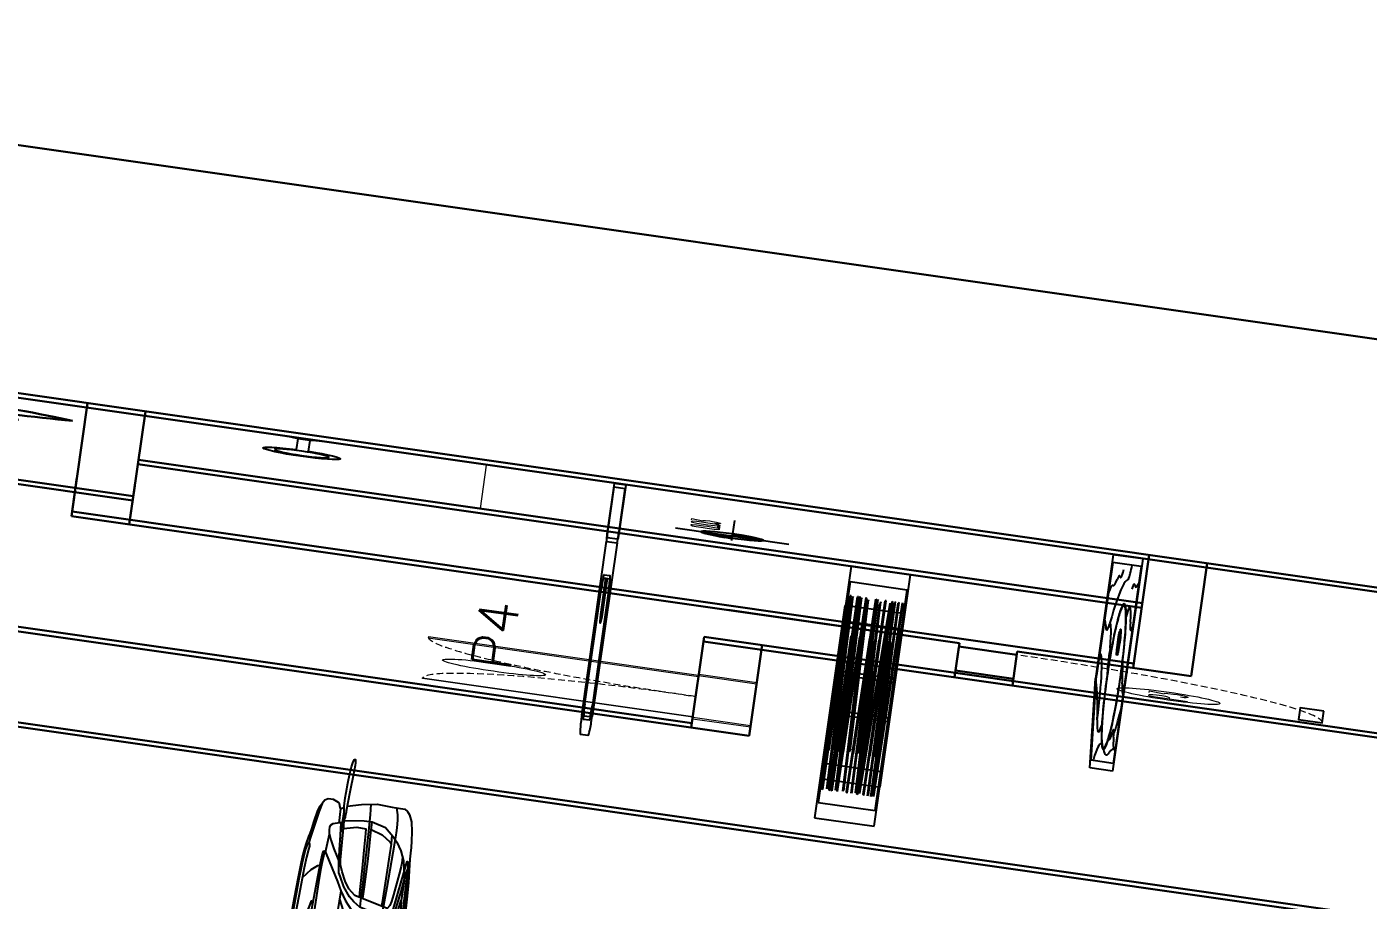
# Model space of a CAD drawing. Header units: millimetres. Extents: x -361192058 to 101130107379, y -14071650034 to 19218552450.
# Drawn here: x -131419 to -131214.7, y 44943.5 to 45076.6 of the extents above; entities that cross this region are included whole.
import ezdxf
from ezdxf.enums import TextEntityAlignment as Align

# ---------------------------------------------------------------- set-up
doc = ezdxf.new("R2010")
doc.units = ezdxf.units.MM
doc.header["$LTSCALE"] = 0.5
doc.linetypes.add('HIDDEN2', pattern=[0.1875, 0.125, -0.0625])
for name, color, linetype in [('02', 2, 'Continuous'), ('ARCO', 7, 'HIDDEN2'), ('DIVERSOS', 4, 'Continuous'), ('ESQUADRIAS', 3, 'Continuous'), ('MOBIL-I', 251, 'Continuous'), ('parede', 2, 'Continuous'), ('PISO', 8, 'Continuous'), ('PLANTAS', 9, 'Continuous'), ('PORTAS', 3, 'Continuous'), ('PROJEÇÃO', 8, 'HIDDEN2'), ('TXT_0', 7, 'Continuous'), ('TXT_1', 3, 'Continuous')]:
    doc.layers.add(name, color=color, linetype=linetype)
doc.styles.add('ADITIVOCAD', font='ROMANS.shx')
doc.styles.get("Standard").update_dxf_attribs({"font": 'txt.shx', "height": 0.12})
doc.dimstyles.new('ESCALA50', dxfattribs={"dimtxt": 0.1, "dimasz": 0.06, "dimexe": 0.18, "dimexo": 0.06, "dimgap": 0.1, "dimtad": 1, "dimzin": 4, "dimdsep": 46, "dimtxsty": 'Standard', "dimblk1": 'BOLA', "dimblk2": 'BOLA', "dimsah": 1, "dimcen": -0.06, "dimse1": 1, "dimse2": 1, "dimclrd": 7, "dimclrt": 3, "dimadec": 0, "dimazin": 0, "dimtfac": 1, "dimtix": 1, "dimtmove": 0, "dimatfit": 3, "dimldrblk": 'BOLA', "dimfxl": 0, "dimtolj": 1, "dimtzin": 4, "dimarcsym": 0})
picture_1 = doc.add_image_def('image2.jpg', size_in_pixel=(290, 928))

# ---------------------------------------------------------------- blocks, each defined once
blk = doc.blocks.new('top')
for points in [[(1324.7, 824.1), (1322.6, 845.5), (1324.1, 859.6), (1338.1, 883.9), (1359.5, 909.7), (1381.6, 926.7), (1409.7, 940), (1445.8, 946.6), (1473.1, 947.3), (1486.4, 943.6), (1493.1, 938.5), (1494.5, 931.8), (1484.2, 917.8), (1445.1, 857.3), (1421.5, 816.8), (1411.9, 810.1), (1410.8, 798.5), (1408.2, 795.7), (1399.1, 792.7), (1385.1, 794.7), (1367, 802.3), (1339.5, 814.8), (1324.7, 824.1)], [(1330.5, 820.5), (1210.6, 815.8), (1197.2, 819.4), (1155.1, 828.3), (1116.7, 831.9), (939.5, 837.3), (759.2, 837.1), (654.5, 832.6), (585.6, 822.8), (521.2, 802.2), (450.5, 773.6), (370.9, 736), (336, 719.1), (363.4, 715.3), (365.2, 709.9), (351.8, 701), (320.5, 681.3), (296.3, 653.6), (262.3, 597.2), (216.7, 511.4), (178.2, 433.6), (168.4, 410.3), (158.5, 396.9), (146.9, 383.5), (117.4, 360.2), (83.4, 331.6), (78, 330.7), (70, 332.5), (71.7, 339.7), (74.4, 366.5), (90.5, 417.5), (114.7, 481.9), (155.9, 570.4), (186.3, 623.2), (218.5, 666.1), (255.2, 699.2), (274.9, 705.4), (306.2, 715.3), (336, 719.1)], [(3057.7, 838.9), (3127.2, 821.5), (3147.1, 809.6), (3158, 796.7), (3162.9, 781.8), (3162.9, 763.9), (3150, 723.3), (3112.3, 632.9), (3082.5, 572.4), (3069.6, 563.5), (3048.8, 558.5), (2314.5, 573.7), (2088.9, 584.9), (1923.7, 596), (1692.7, 619.8), (1524.3, 645.2), (1460.7, 653.2), (1445.4, 659.3), (1417.5, 677.1), (1380.8, 711.7), (1336.2, 749.5), (1300.2, 781.2)], [(1426.7, 825.8), (1889.9, 835), (2403.5, 841.5), (2914.2, 838.9), (3336.5, 838.9), (3434.3, 833.8), (3520.6, 826), (3611.5, 809.1), (3673.3, 783.4), (3710.6, 760.2), (3723.5, 743.5), (3727.4, 729.4), (3731.2, 721.6), (3739, 713.9), (3772.4, 684.3), (3800.8, 653.4), (3825.2, 618.7), (3840.7, 587.8), (3861.3, 540.2), (3885.7, 454), (3906.3, 336.9), (3920.5, 217.2), (3930, 0)], [(2198.8, 838.9), (2219.8, 811.4), (2248.8, 761.4), (2278.5, 693.5), (2300.3, 630.2), (2310.5, 590.4), (2314.5, 573.7)], [(585.6, 822.8), (509, 814.6), (457.4, 801.3), (396, 775.5), (350.6, 754.6), (321.3, 742.1), (291.3, 734.4), (243.8, 717), (212.2, 702.2), (186.4, 683.4), (163.3, 657.5), (141.7, 627.6), (108.9, 573.2), (76.1, 502.7), (52.4, 430.2), (21.6, 292.4), (7.7, 194.1), (0, 72), (0, 0)], [(1210.6, 815.8), (1231.7, 779.6)], [(1339.5, 814.8), (1330.4, 781.9), (1332.8, 758.9)], [(1388.2, 794.2), (1388.7, 778.4), (1392.9, 773.7), (1405.6, 767.6)], [(1388.4, 788.2), (2055.6, 794.8), (2315.2, 794.8), (2786.9, 785), (3068.4, 765.5), (3232.7, 752.5), (3406.8, 731.4), (3532, 707), (3617.2, 674.1), (3650.7, 655.9), (3650.9, 605.9)], [(2308.5, 794.8), (2322.3, 766.3), (2336.8, 731.9), (2349.1, 691.9), (2360.2, 626.9), (2363.1, 596.3)], [(1330.4, 781.9), (1034.7, 775), (955.6, 769.8), (940.8, 765.5), (940.8, 758.5), (954.7, 750.7), (1046.8, 734.2), (1185.9, 712.5), (1313.6, 694.3), (1411.4, 682.9)], [(1405.6, 759.1), (1325.6, 758.9)], [(3484.3, 716.3), (3493.2, 709.4), (3495.1, 700.3), (3490.6, 691.9), (3458.6, 671.8), (3365.4, 617), (3333.3, 599.2), (3292.9, 588.4), (3218.1, 580.3), (2097.5, 601.3), (1866.8, 616), (1714.9, 634.5), (1569.2, 656.7), (1477.9, 674.1), (1460.3, 686.9), (1425.7, 731.8), (1405.6, 759.1), (1405.6, 767.6), (1844.1, 775.5), (2141.4, 774.5), (2156.9, 762.8), (2184.2, 720.1), (2214.3, 673.5), (2236.6, 618.1), (2243.5, 598.6)], [(2318, 775.1), (2711.1, 765.6), (2998.1, 750), (3046.7, 744.9)], [(3031, 768.1), (3042.3, 756.7), (3046.7, 744.9), (3046.7, 716.8), (3040.4, 655), (3032.3, 593.2), (3029.9, 583.8)], [(923.5, 700.4), (970.5, 747.9)], [(1343.6, 743.2), (1417.4, 743)], [(668.3, 0), (671.2, 156), (684.3, 307.6), (703.9, 410.8), (724.8, 489.2), (747, 551.9), (777.1, 621.2), (808, 671.5), (831.8, 695.3), (849.2, 702.6), (894.2, 703.6), (952.9, 697.1), (1464.5, 630.3), (1607.5, 608.3), (1587.7, 484), (1571.6, 325.7), (1556.9, 143.8), (1554.6, 0)], [(894.2, 703.6), (874.7, 689.7), (857.7, 670.8), (848.8, 653.1), (840.1, 621.1), (830.1, 559.1), (805.6, 381.2), (784.5, 84.7), (782.8, 0)], [(3362.3, 0), (3362.3, 514.7), (3366.5, 533.4), (3375.4, 546.8), (3393.3, 561.1), (3603, 676.8), (3642.8, 701.6), (3657.8, 706.9), (3667.5, 706.9), (3682.6, 705.1), (3706.5, 693.6), (3737.4, 668.9), (3790.5, 620.3), (3819.6, 593.8), (3839.1, 577.8), (3848.6, 569.4)], [(3501.2, 0), (3500.2, 118.2), (3494.8, 232.5), (3481.6, 331.3), (3462.3, 414.4), (3446.6, 470.9), (3432.2, 503.5), (3429.8, 527.5), (3433.4, 540.8), (3473.1, 562.5), (3603.2, 628.7), (3659.9, 661.2), (3698.4, 680.5), (3713.5, 688)], [(281.1, 628.3), (533.4, 651.7), (739.9, 663.8), (804.7, 666.1)], [(1411.4, 682.9), (1472.9, 677.8)], [(3763.4, 562.7), (3728.3, 676.2)], [(1604, 586.4), (1781.8, 557.8), (2094, 526.2), (2562.6, 498.8), (3018.1, 485.8), (3235.9, 488.3), (3267.3, 493.3), (3267.3, 517.1)], [(1607.5, 608.3), (1811.4, 584.7), (2173.6, 552), (2667.3, 524.3), (3185.4, 517.1), (3414.8, 517.1)], [(3435.8, 495.2), (3449.6, 514.1), (3498, 538.5), (3590.2, 580.9), (3650.9, 605.9), (3666.2, 587.4), (3682.1, 564), (3699.8, 522.2), (3717.7, 463.9), (3739.1, 378.4), (3753.3, 268.2), (3761.7, 138), (3761.7, 0)], [(3897.5, 0), (3896.9, 54.3), (3890.2, 224.3), (3876.5, 346.1), (3856.1, 444.4), (3833.6, 532.1), (3813.2, 595.4), (3809.6, 602.9)], [(25, 0), (25.9, 109.5), (31.8, 200.3), (39, 244.5), (50.2, 271.2), (63.8, 291.1), (82.8, 308.1), (126.5, 339.4), (200.4, 372.4), (346.6, 437.5), (474.8, 489.9), (601.3, 538.7), (691.6, 572.2), (528.4, 524.1), (411.9, 485.3), (307.9, 451.3), (206.6, 409.4), (169.2, 393.4)], [(3674.2, 575.7), (3698.1, 573.7), (3705.5, 570.7), (3721.5, 534.8), (3739.7, 477.6), (3755.3, 402.3), (3769.6, 326.9), (3778.7, 233.3), (3783.9, 155.4), (3783.9, 0)], [(3707.4, 566.3), (3747.8, 566), (3763.4, 562.7), (3781.2, 545), (3848.7, 473.2)], [(3763.4, 562.7), (3794.9, 439.7), (3812.5, 328), (3830.1, 95.9), (3832, 0)], [(3824.3, 499.1), (3779.1, 501.2)], [(113.7, 0), (114.5, 116.1), (121.5, 218.1), (132, 282.6), (146.6, 348.4)], [(87.8, 0), (92.6, 149), (103.5, 257.7), (113.7, 319.6), (119.5, 334.3)], [(585.6, -822.8), (509, -814.6), (457.4, -801.3), (396, -775.5), (350.6, -754.6), (321.3, -742.1), (291.3, -734.4), (243.8, -717), (212.2, -702.2), (186.4, -683.4), (163.3, -657.5), (141.7, -627.6), (108.9, -573.2), (76.1, -502.7), (52.4, -430.2), (21.6, -292.4), (7.7, -194.1), (0, -72), (0, 0)], [(25, 0), (25.9, -109.5), (31.8, -200.3), (39, -244.5), (50.2, -271.2), (63.8, -291.1), (82.8, -308.1), (126.5, -339.4), (200.4, -372.4), (346.6, -437.5), (474.8, -489.9), (601.3, -538.7), (691.6, -572.2), (528.4, -524.1), (411.9, -485.3), (307.9, -451.3), (206.6, -409.4), (169.2, -393.4)], [(87.8, 0), (92.6, -149), (103.5, -257.7), (113.7, -319.6), (119.5, -334.3)], [(113.7, 0), (114.5, -116.1), (121.5, -218.1), (132, -282.6), (146.6, -348.4)], [(668.3, 0), (671.2, -156), (684.3, -307.6), (703.9, -410.8), (724.8, -489.2), (747, -551.9), (777.1, -621.2), (808, -671.5), (831.8, -695.3), (849.2, -702.6), (894.2, -703.6), (952.9, -697.1), (1464.5, -630.3), (1607.5, -608.3), (1587.7, -484), (1571.6, -325.7), (1556.9, -143.8), (1554.6, 0)], [(894.2, -703.6), (874.7, -689.7), (857.7, -670.8), (848.8, -653.1), (840.1, -621.1), (830.1, -559.1), (805.6, -381.2), (784.5, -84.7), (782.8, 0)], [(1426.7, -825.8), (1889.9, -835), (2403.5, -841.5), (2914.2, -838.9), (3336.5, -838.9), (3434.3, -833.8), (3520.6, -826), (3611.5, -809.1), (3673.3, -783.4), (3710.6, -760.2), (3723.5, -743.5), (3727.4, -729.4), (3731.2, -721.6), (3739, -713.9), (3772.4, -684.3), (3800.8, -653.4), (3825.2, -618.7), (3840.7, -587.8), (3861.3, -540.2), (3885.7, -454), (3906.3, -336.9), (3920.5, -217.2), (3930, 0)], [(3362.3, 0), (3362.3, -514.7), (3366.5, -533.4), (3375.4, -546.8), (3393.3, -561.1), (3603, -676.8), (3642.8, -701.6), (3657.8, -706.9), (3667.5, -706.9), (3682.6, -705.1), (3706.5, -693.6), (3737.4, -668.9), (3790.5, -620.3), (3819.6, -593.8), (3839.1, -577.8), (3848.6, -569.4)], [(3501.2, 0), (3500.2, -118.2), (3494.8, -232.5), (3481.6, -331.3), (3462.3, -414.4), (3446.6, -470.9), (3432.2, -503.5), (3429.8, -527.5), (3433.4, -540.8), (3473.1, -562.5), (3603.2, -628.7), (3659.9, -661.2), (3698.4, -680.5), (3713.5, -688)], [(3435.8, -495.2), (3449.6, -514.1), (3498, -538.5), (3590.2, -580.9), (3650.9, -605.9), (3666.2, -587.4), (3682.1, -564), (3699.8, -522.2), (3717.7, -463.9), (3739.1, -378.4), (3753.3, -268.2), (3761.7, -138), (3761.7, 0)], [(3674.2, -575.7), (3698.1, -573.7), (3705.5, -570.7), (3721.5, -534.8), (3739.7, -477.6), (3755.3, -402.3), (3769.6, -326.9), (3778.7, -233.3), (3783.9, -155.4), (3783.9, 0)], [(3763.4, -562.7), (3794.9, -439.7), (3812.5, -328), (3830.1, -95.9), (3832, 0)], [(3897.5, 0), (3896.9, -54.3), (3890.2, -224.3), (3876.5, -346.1), (3856.1, -444.4), (3833.6, -532.1), (3813.2, -595.4), (3809.6, -602.9)], [(1330.5, -820.5), (1210.6, -815.8), (1197.2, -819.4), (1155.1, -828.3), (1116.7, -831.9), (939.5, -837.3), (759.2, -837.1), (654.5, -832.6), (585.6, -822.8), (521.2, -802.2), (450.5, -773.6), (370.9, -736), (336, -719.1), (363.4, -715.3), (365.2, -709.9), (351.8, -701), (320.5, -681.3), (296.3, -653.6), (262.3, -597.2), (216.7, -511.4), (178.2, -433.6), (168.4, -410.3), (158.5, -396.9), (146.9, -383.5), (117.4, -360.2), (83.4, -331.6), (78, -330.7), (70, -332.5), (71.7, -339.7), (74.4, -366.5), (90.5, -417.5), (114.7, -481.9), (155.9, -570.4), (186.3, -623.2), (218.5, -666.1), (255.2, -699.2), (274.9, -705.4), (306.2, -715.3), (336, -719.1)], [(3707.4, -566.3), (3747.8, -566), (3763.4, -562.7), (3781.2, -545), (3848.7, -473.2)], [(1604, -586.4), (1781.8, -557.8), (2094, -526.2), (2562.6, -498.8), (3018.1, -485.8), (3235.9, -488.3), (3267.3, -493.3), (3267.3, -517.1)], [(3824.3, -499.1), (3779.1, -501.2)], [(1607.5, -608.3), (1811.4, -584.7), (2173.6, -552), (2667.3, -524.3), (3185.4, -517.1), (3414.8, -517.1)], [(3057.7, -838.9), (3127.2, -821.5), (3147.1, -809.6), (3158, -796.7), (3162.9, -781.8), (3162.9, -763.9), (3150, -723.3), (3112.3, -632.9), (3082.5, -572.4), (3069.6, -563.5), (3048.8, -558.5), (2314.5, -573.7), (2088.9, -584.9), (1923.7, -596), (1692.7, -619.8), (1524.3, -645.2), (1460.7, -653.2), (1445.4, -659.3), (1417.5, -677.1), (1380.8, -711.7), (1336.2, -749.5), (1300.2, -781.2)], [(3484.3, -716.3), (3493.2, -709.4), (3495.1, -700.3), (3490.6, -691.9), (3458.6, -671.8), (3365.4, -617), (3333.3, -599.2), (3292.9, -588.4), (3218.1, -580.3), (2097.5, -601.3), (1866.8, -616), (1714.9, -634.5), (1569.2, -656.7), (1477.9, -674.1), (1460.3, -686.9), (1425.7, -731.8), (1405.6, -759.1), (1405.6, -767.6), (1844.1, -775.5), (2141.4, -774.5), (2156.9, -762.8), (2184.2, -720.1), (2214.3, -673.5), (2236.6, -618.1), (2243.5, -598.6)], [(2198.8, -838.9), (2219.8, -811.4), (2248.8, -761.4), (2278.5, -693.5), (2300.3, -630.2), (2310.5, -590.4), (2314.5, -573.7)], [(3031, -768.1), (3042.3, -756.7), (3046.7, -744.9), (3046.7, -716.8), (3040.4, -655), (3032.3, -593.2), (3029.9, -583.8)], [(3763.4, -562.7), (3728.3, -676.2)], [(1388.4, -788.2), (2055.6, -794.8), (2315.2, -794.8), (2786.9, -785), (3068.4, -765.5), (3232.7, -752.5), (3406.8, -731.4), (3532, -707), (3617.2, -674.1), (3650.7, -655.9), (3650.9, -605.9)], [(2308.5, -794.8), (2322.3, -766.3), (2336.8, -731.9), (2349.1, -691.9), (2360.2, -626.9), (2363.1, -596.3)], [(281.1, -628.3), (533.4, -651.7), (739.9, -663.8), (804.7, -666.1)], [(1330.4, -781.9), (1034.7, -775), (955.6, -769.8), (940.8, -765.5), (940.8, -758.5), (954.7, -750.7), (1046.8, -734.2), (1185.9, -712.5), (1313.6, -694.3), (1411.4, -682.9)], [(1411.4, -682.9), (1472.9, -677.8)], [(923.5, -700.4), (970.5, -747.9)], [(1343.6, -743.2), (1417.4, -743)], [(2318, -775.1), (2711.1, -765.6), (2998.1, -750), (3046.7, -744.9)], [(1210.6, -815.8), (1231.7, -779.6)], [(1405.6, -759.1), (1325.6, -758.9)], [(1339.5, -814.8), (1330.4, -781.9), (1332.8, -758.9)], [(1388.2, -794.2), (1388.7, -778.4), (1392.9, -773.7), (1405.6, -767.6)], [(1324.7, -824.1), (1322.6, -845.5), (1324.1, -859.6), (1338.1, -883.9), (1359.5, -909.7), (1381.6, -926.7), (1409.7, -940), (1445.8, -946.6), (1473.1, -947.3), (1486.4, -943.6), (1493.1, -938.5), (1494.5, -931.8), (1484.2, -917.8), (1445.1, -857.3), (1421.5, -816.8), (1411.9, -810.1), (1410.8, -798.5), (1408.2, -795.7), (1399.1, -792.7), (1385.1, -794.7), (1367, -802.3), (1339.5, -814.8), (1324.7, -824.1)]]:
    blk.add_lwpolyline(points)
for start, end in [(0, 180), (180, 0)]:
    blk.add_arc((56.9, 0), 23.5, start, end)
blk = doc.blocks.new('fiat')
at = {"color": 1}
blk.add_blockref('top', (-0.2, 0), dxfattribs=at)
blk = doc.blocks.new('BOLA')
for p, q in [((0, -1.435), (0, 1.435)), ((-1.435, 0), (1.435, 0))]:
    blk.add_line(p, q)
blk.add_circle((0, 0), 0.452)
blk = doc.blocks.new('*D1836')
at = {"layer": 'Defpoints', "color": 0, "lineweight": 30, "transparency": 16777216}
for p in [(5016.6876, 2377.8486), (5016.6876, 2374.6486), (5017.4052, 2374.6486)]:
    blk.add_point(p, dxfattribs=at)
at = {"layer": 'DIVERSOS', "color": 7, "lineweight": -2, "transparency": 16777216}
blk.add_line((5017.4052, 2377.7886), (5017.4052, 2374.7086), dxfattribs=at)
at = {"layer": 'DIVERSOS', "color": 7, "lineweight": -2, "transparency": 16777216, "xscale": 0.06, "yscale": 0.06, "zscale": 0.06}
for p, rotation in [((5017.4052, 2377.8486), 90), ((5017.4052, 2374.6486), 270)]:
    blk.add_blockref('BOLA', p, dxfattribs=dict(at, rotation=rotation))
at = {"layer": 'DIVERSOS', "color": 3, "lineweight": 18, "transparency": 16777216, "insert": (5017.2452, 2376.2486), "char_height": 0.12, "attachment_point": 5, "rotation": 90}
blk.add_mtext('\\A1;3.20', dxfattribs=at)
blk = doc.blocks.new('ADC_G_ROUPA1')
for p, q in [((2, 0.55), (0, 0.55)), ((0, 0.55), (0, 0)), ((2, 0), (2, 0.55)), ((1.96, 0.51), (0.04, 0.51)), ((0.04, 0.51), (0.04, 0.04)), ((1.96, 0.04), (1.96, 0.51)), ((0.1122, 0.078), (0.1615, 0.4749)), ((0.142, 0.0743), (0.1913, 0.4712)), ((0.1913, 0.4712), (0.1615, 0.4749)), ((0.2176, 0.473), (0.2475, 0.4754)), ((0.2176, 0.473), (0.2497, 0.0742)), ((0.2475, 0.4754), (0.2796, 0.0766)), ((0.3293, 0.472), (0.3591, 0.4752)), ((0.3293, 0.472), (0.3722, 0.0743)), ((0.3591, 0.4752), (0.402, 0.0775)), ((0.4817, 0.4754), (0.4537, 0.0764)), ((0.4817, 0.4754), (0.5116, 0.4733)), ((0.5116, 0.4733), (0.4837, 0.0743)), ((0.627, 0.4722), (0.5179, 0.0874)), ((0.6559, 0.464), (0.5468, 0.0792)), ((0.627, 0.4722), (0.6559, 0.464)), ((0.6858, 0.475), (0.6858, 0.075)), ((0.6858, 0.475), (0.7158, 0.475)), ((0.7158, 0.475), (0.7158, 0.075)), ((0.7427, 0.4641), (0.7715, 0.4722)), ((0.7427, 0.4641), (0.8514, 0.0791)), ((0.7715, 0.4722), (0.8803, 0.0873)), ((0.8867, 0.4694), (0.9163, 0.4743)), ((0.8867, 0.4694), (0.9528, 0.0749)), ((0.9163, 0.4743), (0.9824, 0.0798)), ((1.0382, 0.4753), (1.0009, 0.077)), ((1.068, 0.4725), (1.0308, 0.0742)), ((1.0382, 0.4753), (1.068, 0.4725)), ((1.1662, 0.4641), (1.195, 0.4722)), ((1.1662, 0.4641), (1.2749, 0.0791)), ((1.195, 0.4722), (1.3038, 0.0873)), ((1.3701, 0.4753), (1.3328, 0.077)), ((1.3999, 0.4725), (1.3627, 0.0742)), ((1.3701, 0.4753), (1.3999, 0.4725)), ((1.4107, 0.4656), (1.4399, 0.4725)), ((1.4107, 0.4656), (1.5025, 0.0763)), ((1.4399, 0.4725), (1.5317, 0.0832)), ((1.5477, 0.475), (1.5477, 0.075)), ((1.5477, 0.475), (1.5777, 0.475)), ((1.5777, 0.475), (1.5777, 0.075)), ((1.619, 0.475), (1.619, 0.075)), ((1.619, 0.475), (1.649, 0.475)), ((1.649, 0.475), (1.649, 0.075)), ((1.7026, 0.4656), (1.7318, 0.4725)), ((1.7026, 0.4656), (1.7945, 0.0763)), ((1.7318, 0.4725), (1.8237, 0.0832)), ((1.8633, 0.475), (1.8633, 0.075)), ((1.8633, 0.475), (1.8933, 0.475)), ((1.8933, 0.475), (1.8933, 0.075)), ((0.04, 0.28), (1.96, 0.28)), ((0.1511, 0.2898), (0.1474, 0.2601)), ((0.1511, 0.2898), (0.1561, 0.2892)), ((0.1561, 0.2892), (0.1524, 0.2595)), ((0.2449, 0.2894), (0.2499, 0.2898)), ((0.2473, 0.2597), (0.2449, 0.2894)), ((0.2523, 0.2601), (0.2499, 0.2898)), ((0.3616, 0.2893), (0.3665, 0.2898)), ((0.3648, 0.2596), (0.3616, 0.2893)), ((0.3697, 0.2601), (0.3665, 0.2898)), ((0.4791, 0.2601), (0.4812, 0.2899)), ((0.4812, 0.2899), (0.4862, 0.2895)), ((0.4841, 0.2597), (0.4862, 0.2895)), ((0.5804, 0.262), (0.5885, 0.2907)), ((0.5852, 0.2606), (0.5933, 0.2893)), ((0.5885, 0.2907), (0.5933, 0.2893)), ((0.6983, 0.26), (0.6983, 0.2899)), ((0.6983, 0.2899), (0.7033, 0.2899)), ((0.7033, 0.26), (0.7033, 0.2899)), ((0.805, 0.2893), (0.8098, 0.2907)), ((0.8131, 0.2606), (0.805, 0.2893)), ((0.818, 0.2619), (0.8098, 0.2907)), ((0.9296, 0.2889), (0.9346, 0.2897)), ((0.9346, 0.2594), (0.9296, 0.2889)), ((0.9395, 0.2602), (0.9346, 0.2897)), ((1.0306, 0.2601), (1.0334, 0.2898)), ((1.0334, 0.2898), (1.0384, 0.2894)), ((1.0356, 0.2596), (1.0384, 0.2894)), ((1.2285, 0.2893), (1.2333, 0.2907)), ((1.2366, 0.2606), (1.2285, 0.2893)), ((1.2415, 0.2619), (1.2333, 0.2907)), ((1.3625, 0.2601), (1.3653, 0.2898)), ((1.3653, 0.2898), (1.3703, 0.2894)), ((1.3675, 0.2596), (1.3703, 0.2894)), ((1.4653, 0.2883), (1.4702, 0.2895)), ((1.4722, 0.2593), (1.4653, 0.2883)), ((1.4771, 0.2604), (1.4702, 0.2895)), ((1.5602, 0.26), (1.5602, 0.2899)), ((1.5602, 0.2899), (1.5652, 0.2899)), ((1.5652, 0.26), (1.5652, 0.2899)), ((1.6315, 0.26), (1.6315, 0.2899)), ((1.6315, 0.2899), (1.6365, 0.2899)), ((1.6365, 0.26), (1.6365, 0.2899)), ((1.7573, 0.2883), (1.7622, 0.2895)), ((1.7642, 0.2593), (1.7573, 0.2883)), ((1.769, 0.2604), (1.7622, 0.2895)), ((1.8758, 0.26), (1.8758, 0.2899)), ((1.8758, 0.2899), (1.8808, 0.2899)), ((1.8808, 0.26), (1.8808, 0.2899)), ((0.04, 0.27), (1.96, 0.27)), ((0.1524, 0.2595), (0.1474, 0.2601)), ((0.2523, 0.2601), (0.2473, 0.2597)), ((0.3697, 0.2601), (0.3648, 0.2596)), ((0.4841, 0.2597), (0.4791, 0.2601)), ((0.5852, 0.2606), (0.5804, 0.262)), ((0.7033, 0.26), (0.6983, 0.26)), ((0.818, 0.2619), (0.8131, 0.2606)), ((0.9395, 0.2602), (0.9346, 0.2594)), ((1.0356, 0.2596), (1.0306, 0.2601)), ((1.2415, 0.2619), (1.2366, 0.2606)), ((1.3675, 0.2596), (1.3625, 0.2601)), ((1.4771, 0.2604), (1.4722, 0.2593)), ((1.5652, 0.26), (1.5602, 0.26)), ((1.6365, 0.26), (1.6315, 0.26)), ((1.769, 0.2604), (1.7642, 0.2593)), ((1.8808, 0.26), (1.8758, 0.26)), ((0.142, 0.0743), (0.1122, 0.078)), ((0.2497, 0.0742), (0.2796, 0.0766)), ((0.3722, 0.0743), (0.402, 0.0775)), ((0.4537, 0.0764), (0.4837, 0.0743)), ((0.5179, 0.0874), (0.5468, 0.0792)), ((0.6858, 0.075), (0.7158, 0.075)), ((0.8514, 0.0791), (0.8803, 0.0873)), ((0.9528, 0.0749), (0.9824, 0.0798)), ((1.0009, 0.077), (1.0308, 0.0742)), ((1.2749, 0.0791), (1.3038, 0.0873)), ((1.3328, 0.077), (1.3627, 0.0742)), ((1.5025, 0.0763), (1.5317, 0.0832)), ((1.5477, 0.075), (1.5777, 0.075)), ((1.619, 0.075), (1.649, 0.075)), ((1.7945, 0.0763), (1.8237, 0.0832)), ((1.8633, 0.075), (1.8933, 0.075)), ((0.04, 0.04), (1.96, 0.04)), ((0, 0), (2, 0))]:
    blk.add_line(p, q)
blk = doc.blocks.new('ADC_CHUVEIRO')
for p, q in [((0, 0.045), (0, -0.045)), ((0.03, 0.015), (0, 0.045)), ((0.395, 0.015), (0.03, 0.015)), ((0.03, -0.015), (0.03, 0.015)), ((0, -0.045), (0.03, -0.015)), ((0.03, -0.015), (0.3953, -0.015))]:
    blk.add_line(p, q)
blk.add_circle((0.494, 0.0009), 0.07)
blk.add_arc((0.494, 0.0009), 0.1, 189.1456, 171.891)
blk = doc.blocks.new('Adc_nivelpl')
h = blk.add_hatch()
h.set_pattern_fill('_U', color=256, scale=0.005, angle=45, style=0, double=1)
h.set_pattern_definition([(45, (-5.8772514, -3.5161936), (-0.003535534, 0.003535534), []), (135, (-5.8772514, -3.5161936), (-0.003535534, -0.003535534), [])])
h.paths.add_polyline_path([(0.1954, -0.0865, 0.414214), (0.0865, -0.1954), (0.1954, -0.1954)])
h.paths.add_polyline_path([(0.1954, -0.1954), (0.1954, -0.3043, 0.414214), (0.3043, -0.1954)])
for p, q in [((0.1954, 0), (0.1954, -0.3908)), ((0.8958, -0.1954), (0, -0.1954))]:
    blk.add_line(p, q)
blk.add_circle((0.1954, -0.1954), 0.1089)
at = {"flags": 8}
blk.add_attdef('NIVEL', (0.3642, -0.1501), '', height=0.1, dxfattribs=at)
blk = doc.blocks.new('ADC_VASO_02')
blk.add_lwpolyline([(-0.175, 0.15), (-0.175, 0.6, -0.414214), (-0.125, 0.65), (0.125, 0.65, -0.414214), (0.175, 0.6), (0.175, 0.1496)], format="xyb")
for points in [[(0.1388, 0.2754, -0.414214), (0.0988, 0.2354), (-0.0948, 0.2354, -0.414214), (-0.1348, 0.2754), (-0.1348, 0.5704, -0.414214), (-0.0948, 0.6104), (0.0988, 0.6104, -0.414214), (0.1388, 0.5704)], [(0.1303, 0.2754, -0.414214), (0.0988, 0.2439), (-0.0948, 0.2439, -0.414214), (-0.1263, 0.2754), (-0.1263, 0.5704, -0.414214), (-0.0948, 0.6019), (0.0988, 0.6019, -0.414214), (0.1303, 0.5704)], [(-0.17, 0.15, 0.414214), (-0.2, 0.12), (-0.2, 0), (0.2, 0), (0.2, 0.12, 0.414214), (0.17, 0.15)], [(-0.17, 0.14, 0.414214), (-0.19, 0.12), (-0.19, 0.01), (0.19, 0.01), (0.19, 0.12, 0.414214), (0.17, 0.14)]]:
    blk.add_lwpolyline(points, format="xyb", close=True)
blk.add_lwpolyline([(0.0363, 0.2439), (0.0363, 0.3375), (-0.0344, 0.3375), (-0.0344, 0.2439)])
blk.add_arc((0.0009, 0.3215), 0.0388, 24.3951, 155.6049)
blk = doc.blocks.new('ADC_LAV_05')
for p, q in [((0, 0), (0, 0.55)), ((0, 0.55), (0.7704, 0.55)), ((0.02, 0.53), (0.7621, 0.53)), ((0.02, 0.02), (0.02, 0.53)), ((0.7621, 0.53), (0.98, 0.3123)), ((0.7704, 0.55), (1, 0.3206)), ((0.98, 0.02), (0.98, 0.3123)), ((1, 0), (1, 0.3206)), ((0, 0), (1, 0)), ((0.02, 0.02), (0.98, 0.02))]:
    blk.add_line(p, q)
for points in [[(0.4062, 0.1206, 0.083485), (0.4944, 0.1354, 0.090959), (0.566, 0.1759, 0.104004), (0.6157, 0.239, 0.115577), (0.6322, 0.3095, 0.115577), (0.6157, 0.38, 0.104004), (0.566, 0.443, 0.090959), (0.4944, 0.4835, 0.083485), (0.4062, 0.4983, 0.083485), (0.3179, 0.4835, 0.090959), (0.2463, 0.443, 0.104004), (0.1966, 0.38, 0.115577), (0.1801, 0.3095, 0.115577), (0.1966, 0.239, 0.104004), (0.2463, 0.1759, 0.090959), (0.3179, 0.1354, 0.083485)], [(0.4062, 0.1248, 0.083485), (0.493, 0.1394, 0.090959), (0.5633, 0.1791, 0.104004), (0.6119, 0.2408, 0.115577), (0.628, 0.3095, 0.115577), (0.6119, 0.3781, 0.104004), (0.5633, 0.4398, 0.090959), (0.493, 0.4795, 0.083485), (0.4062, 0.4941, 0.083485), (0.3193, 0.4795, 0.090959), (0.249, 0.4398, 0.104004), (0.2004, 0.3781, 0.115577), (0.1843, 0.3095, 0.115577), (0.2004, 0.2408, 0.104004), (0.249, 0.1791, 0.090959), (0.3193, 0.1394, 0.083485)]]:
    blk.add_lwpolyline(points, format="xyb", close=True)
for radius in [0.0339, 0.025]:
    blk.add_circle((0.4055, 0.2206), radius)
for centre, radius, start, end in [((0.4995, 0.9177), 0.4342, 269.3247, 295.8903), ((0.76, 0.3809), 0.1624, 113.3641, 115.8903), ((0.0559, 1.3962), 0.9039, 267.7229, 278.9638), ((0.0552, 0.402), 0.0926, 41.3487, 101.8141), ((0.2875, -0.0718), 0.5823, 78.2401, 98.9638), ((0.2201, 0.1636), 0.3026, 106.3243, 131.3792), ((0.1665, 0.4999), 0.0556, 221.3487, 297.4318), ((0.2605, 0.3465), 0.1245, 78.9955, 123.3333), ((0.6508, 0.2793), 0.1756, 56.1908, 116.2902), ((1.1381, 1.007), 0.7001, 236.1908, 255.5369), ((0.9639, 0.4778), 0.2217, 193.7216, 269.9715), ((0.0206, 0.2349), 0.1168, 49.9343, 90.2724), ((0.3586, 0.6369), 0.4085, 229.9343, 244.0853), ((0.5983, 0.255), 0.0641, 344.5869, 58.1135), ((0.6184, 0.1896), 0.0639, 49.2661, 86.8336), ((0.7799, 0.3241), 0.1475, 215.7175, 274.1895), ((0.0641, 0.1144), 0.0713, 44.7702, 118.1843), ((0.363, 0.8774), 0.8206, 280.1922, 301.4107), ((0.8604, 0.032), 0.1609, 66.126, 115.6626), ((0.9822, 0.3072), 0.1401, 246.126, 269.1113), ((0.2056, 0.2549), 0.1281, 224.7702, 306.3582), ((0.0957, -0.1456), 0.22, 78.1029, 106.3843), ((0.1688, 0.2014), 0.1346, 258.1029, 296.1994), ((0.3613, 0.8866), 0.83, 271.4321, 280.1922), ((0.8511, -0.2259), 0.3042, 87.8834, 109.2677), ((0.8722, 0.3475), 0.2696, 267.8834, 293.5615), ((-0.0155, 0.2328), 0.1744, 281.75, 286.3843), ((0.4585, -0.1421), 0.2131, 111.0015, 130.4729), ((0.6495, -0.0622), 0.1173, 74.3079, 124.9939), ((0.688, 0.2406), 0.19, 267.9474, 289.2677)]:
    blk.add_arc(centre, radius, start, end)
for points in [[(0.3035, 0.4779), (0.2965, 0.4664), (0.3178, 0.4833), (0.3049, 0.4731)], [(0.2433, 0.4404), (0.2513, 0.4271), (0.2584, 0.4524), (0.2647, 0.4406)], [(0.2584, 0.4524), (0.2647, 0.4406), (0.2777, 0.465), (0.2797, 0.4531)], [(0.2777, 0.465), (0.2797, 0.4531), (0.2886, 0.471), (0.2899, 0.4611)], [(0.2886, 0.471), (0.2899, 0.4611), (0.3035, 0.4779), (0.2965, 0.4664)], [(0.2049, 0.3949), (0.2213, 0.3828), (0.2176, 0.4133), (0.2336, 0.4041)], [(0.2176, 0.4133), (0.2336, 0.4041), (0.231, 0.4287), (0.2403, 0.4137)], [(0.231, 0.4287), (0.2403, 0.4137), (0.2433, 0.4404), (0.2513, 0.4271)], [(0.19, 0.3646), (0.2108, 0.3551), (0.1966, 0.38), (0.2152, 0.3688)], [(0.1966, 0.38), (0.2152, 0.3688), (0.2049, 0.3949), (0.2213, 0.3828)], [(0.1821, 0.3345), (0.2054, 0.3236), (0.1859, 0.352), (0.2075, 0.3406)], [(0.1859, 0.352), (0.2075, 0.3406), (0.19, 0.3646), (0.2108, 0.3551)], [(0.1801, 0.311), (0.2052, 0.3059), (0.1808, 0.324), (0.205, 0.3144)], [(0.1806, 0.2975), (0.2057, 0.2976), (0.1801, 0.311), (0.2052, 0.3059)], [(0.1808, 0.324), (0.205, 0.3144), (0.1821, 0.3345), (0.2054, 0.3236)], [(0.1813, 0.2898), (0.2072, 0.2867), (0.1806, 0.2975), (0.2057, 0.2976)], [(0.1847, 0.2717), (0.2109, 0.2698), (0.1816, 0.2882), (0.2076, 0.2844)], [(0.1894, 0.2561), (0.2133, 0.2622), (0.1847, 0.2717), (0.2109, 0.2698)], [(0.1979, 0.2364), (0.216, 0.2547), (0.1894, 0.2561), (0.2133, 0.2622)], [(0.2064, 0.2215), (0.2209, 0.2436), (0.1979, 0.2364), (0.216, 0.2547)], [(0.2176, 0.2056), (0.222, 0.2413), (0.2064, 0.2215), (0.2209, 0.2436)], [(0.2303, 0.1909), (0.2314, 0.2247), (0.2176, 0.2056), (0.222, 0.2413)], [(0.2433, 0.1785), (0.2403, 0.2118), (0.2303, 0.1909), (0.2314, 0.2247)], [(0.2571, 0.1674), (0.2482, 0.202), (0.2433, 0.1785), (0.2403, 0.2118)], [(0.2632, 0.1631), (0.2567, 0.1927), (0.2571, 0.1674), (0.2482, 0.202)], [(0.2742, 0.156), (0.2627, 0.1868), (0.2632, 0.1631), (0.2567, 0.1927)], [(0.2851, 0.1498), (0.2729, 0.1778), (0.2742, 0.156), (0.2627, 0.1868)], [(0.2956, 0.1445), (0.2839, 0.1687), (0.2851, 0.1498), (0.2729, 0.1778)], [(0.3256, 0.1339), (0.2928, 0.1613), (0.2956, 0.1445), (0.2839, 0.1687)], [(0.2966, 0.144), (0.3256, 0.1339), (0.2964, 0.1441), (0.3254, 0.133)], [(0.2964, 0.1441), (0.3254, 0.133), (0.3256, 0.1339), (0.3279, 0.1322)]]:
    blk.add_solid(points)
blk = doc.blocks.new('ADC_PE_AB1')
blk.add_lwpolyline([(0, -0.03), (1, -0.03), (1, 0), (0, 0)], close=True)
at = {"flags": 8}
blk.add_attdef('$PORTA', text='', height=0.09, dxfattribs=at).set_placement((0.5, -0.1569), align=Align.MIDDLE)
blk = doc.blocks.new('PLANT4')
at = {"layer": 'PLANTAS', "lineweight": 30, "const_width": 0.0347}
blk.add_lwpolyline([(-0.0158, 0.0042, 1), (0.0189, 0.0042, 1)], format="xyb", close=True, dxfattribs=at)
at = {"layer": 'PLANTAS', "lineweight": 30}
for centre, radius in [((0.0099, 0.0064), 0.0202), ((0.0099, 0.0064), 0.0167), ((0.0099, 0.0064), 0.0139), ((0.0099, 0.0064), 0.0113), ((0.0099, 0.0055), 0.00796), ((0.0107, 0.0037), 0.0057)]:
    blk.add_circle(centre, radius, dxfattribs=at)
for centre, radius, start, end in [((0.6566, 0.4626), 0.7888, 169.9386, 214.0707), ((-0.3232, 0.2501), 0.4049, 325.4821, 59.895), ((0.3186, 0.2685), 0.2694, 118.1054, 158.2164), ((-0.0497, 0.3975), 0.2647, 335.7567, 24.2433), ((0.0535, 0.3576), 0.3174, 159.2778, 191.1887), ((-0.2562, 0.3113), 0.1592, 35.9519, 85.3652), ((0.5613, -0.1584), 0.5793, 100.075, 161.9968), ((0.0019, 0.4592), 0.4605, 271.9645, 354.1145), ((-0.3775, -0.0843), 0.3949, 15.4174, 112.1124), ((0.0473, 0.7571), 0.745, 219.6706, 266.6039), ((-0.2982, -0.1601), 0.2379, 76.6862, 133.1577), ((0.2377, -0.387), 0.4512, 64.6325, 89.395), ((-0.0609, -0.4121), 0.4303, 81.4331, 175.4372), ((-0.4162, 0.0356), 0.42, 259.8966, 356.9736), ((-0.294, 0.2247), 0.2693, 231.6945, 269.9711), ((0.6697, -0.2837), 0.7298, 155.9769, 209.1161), ((0.1159, -0.4129), 0.4226, 9.7044, 101.8368), ((0.2882, 0.1201), 0.1681, 281.6853, 323.7505), ((0.6684, 0.4231), 0.7768, 213.1012, 259.927), ((-0.2381, -0.3259), 0.4134, 310.8257, 51.7799), ((0.1388, -0.3389), 0.1772, 342.4257, 33.8451), ((0.1224, -0.3743), 0.3329, 171.8649, 202.3945), ((0.5316, 0.2005), 0.6337, 235.2021, 249.3122), ((-0.7034, 0.1479), 0.8304, 308.6017, 321.3602)]:
    blk.add_arc(centre, radius, start, end, dxfattribs=at)
blk = doc.blocks.new('APROVADO QUADRA 21.2 MBVII')
at = {"layer": '02', "color": 0, "lineweight": 30}
for p, q in [((5023.4679, 2392.3482), (5023.4679, 2362.3482)), ((5023.6179, 2392.3482), (5023.6179, 2362.3482)), ((5034.3179, 2362.3482), (5034.3179, 2392.3482)), ((5034.4679, 2362.3482), (5034.4679, 2392.3482)), ((5026.6155, 2388.1982), (5026.6155, 2375.4982)), ((5026.7655, 2388.1982), (5026.7655, 2375.6482)), ((5031.4679, 2377.1482), (5031.4679, 2380.7982)), ((5031.6179, 2377.1482), (5031.6179, 2380.7982)), ((5034.4679, 2377.2982), (5030.6679, 2377.2982)), ((5031.9679, 2377.2982), (5030.6679, 2377.2982)), ((5030.6679, 2377.2982), (5030.6679, 2374.9982)), ((5030.8179, 2377.2982), (5030.8179, 2374.5482)), ((5034.4679, 2377.1482), (5030.6679, 2377.1482)), ((5031.9679, 2377.1482), (5030.6679, 2377.1482)), ((5032.6927, 2377.1482), (5032.6927, 2374.5482)), ((5032.8427, 2377.1482), (5032.8427, 2374.5482)), ((5029.6679, 2375.6482), (5026.6155, 2375.6482)), ((5029.5179, 2370.7482), (5029.5179, 2375.6482)), ((5029.6679, 2370.8982), (5029.6679, 2375.6482)), ((5030.6679, 2374.9982), (5030.6679, 2375.5982)), ((5029.5179, 2375.4982), (5026.6155, 2375.4982)), ((5029.6679, 2375.4982), (5029.5179, 2375.4982)), ((5030.6679, 2374.9982), (5029.5179, 2374.9982)), ((5029.747, 2374.8482), (5029.747, 2374.9982)), ((5029.747, 2374.9982), (5030.5328, 2374.9982)), ((5030.547, 2374.8481), (5030.547, 2374.9982)), ((5030.6679, 2374.8482), (5029.5179, 2374.8482)), ((5030.6679, 2374.3982), (5030.6679, 2374.8482)), ((5034.4679, 2374.5482), (5030.6679, 2374.5482)), ((5034.4679, 2374.3982), (5030.6679, 2374.3982))]:
    blk.add_line(p, q, dxfattribs=at)
at = {"layer": 'ARCO', "lineweight": 18}
blk.add_arc((5029.747, 2374.8482), 0.8, 270, 0, dxfattribs=at)
at = {"layer": 'parede', "lineweight": 18}
for p, q in [((5026.9155, 2375.6482), (5026.9155, 2375.4982)), ((5028.4155, 2375.6482), (5028.4155, 2375.4982))]:
    blk.add_line(p, q, dxfattribs=at)
at = {"layer": 'PISO', "lineweight": 18}
blk.add_line((5032.8427, 2376.2628), (5034.3051, 2376.2628), dxfattribs=at)
for centre in [(5027.6733, 2376.1704), (5029.9039, 2374.4482)]:
    blk.add_circle(centre, 0.1333, dxfattribs=at)
at = {"layer": 'PORTAS', "lineweight": 18}
for points in [[(5026.9655, 2375.6482), (5026.9655, 2376.3482), (5026.9955, 2376.3482), (5026.9955, 2375.6482)], [(5028.3655, 2375.6482), (5028.3655, 2376.3482), (5028.3355, 2376.3482), (5028.3355, 2375.6482)]]:
    blk.add_lwpolyline(points, close=True, dxfattribs=at)
for points in [[(5026.9155, 2375.6482), (5026.9655, 2375.6482), (5026.9655, 2375.4982), (5026.9155, 2375.4982)], [(5028.4155, 2375.6482), (5028.3655, 2375.6482), (5028.3655, 2375.4982), (5028.4155, 2375.4982)]]:
    blk.add_lwpolyline(points, dxfattribs=at)
at = {"layer": 'PROJEÇÃO', "lineweight": 18}
for centre, start, end in [((5026.9655, 2375.6482), 0, 90), ((5028.3655, 2375.6482), 90, 180)]:
    blk.add_arc(centre, 0.7, start, end, dxfattribs=at)
at = {"layer": '02', "color": 0, "lineweight": 30}
blk.add_blockref('PLANT4', (5033.7775, 2377.9687), dxfattribs=at)
at = {"layer": 'DIVERSOS', "lineweight": 18, "xscale": -0.001000000000203727, "yscale": 0.0009999999997489795, "zscale": 0.001, "rotation": 90}
blk.add_blockref('fiat', (5011.6864, 2376.6024), dxfattribs=at)
at = {"layer": 'ESQUADRIAS', "lineweight": 18}
ref = blk.add_blockref('ADC_PE_AB1', (5029.747, 2374.0482), dxfattribs=dict(at, xscale=0.8000000000001819, zscale=0.8000000000001819, rotation=90))
ref.add_attrib('$PORTA', 'P3', dxfattribs={"layer": 'TXT_1', "height": 0.1, "flags": 8}).set_placement((5029.9039, 2374.4482), align=Align.MIDDLE)
at = {"layer": 'MOBIL-I', "lineweight": 18, "rotation": 90}
for name, p in [('ADC_G_ROUPA1', (5031.3679, 2375.1482)), ('ADC_G_ROUPA1', (5032.6891, 2375.1467)), ('ADC_VASO_02', (5034.3051, 2375.917)), ('ADC_LAV_05', (5034.3051, 2374.5628))]:
    blk.add_blockref(name, p, dxfattribs=at)
at = {"layer": 'MOBIL-I', "lineweight": 18, "xscale": -1}
blk.add_blockref('ADC_CHUVEIRO', (5034.3166, 2376.7356), dxfattribs=at)
at = {"layer": 'TXT_0', "lineweight": 18}
ref = blk.add_blockref('Adc_nivelpl', (5032.9802, 2375.7603), dxfattribs=dict(at, xscale=0.75, yscale=0.75, zscale=0.75))
ref.add_attrib('NIVEL', '0.03', (5033.2533, 2375.6477), dxfattribs={"height": 0.075, "style": 'ADITIVOCAD', "flags": 8})
at = {"color": 0, "lineweight": 13, "flags": 8}
for p in [(4700.7247, 2280.1125), (4699.5738, 2277.8964), (4702.3546, 2276.195), (4703.6722, 2274.085), (4699.8445, 2272.2194), (4703.0488, 2270.137), (4703.0877, 2267.9803), (4700.6523, 2261.5216), (4700.7007, 2257.1593)]:
    blk.add_attdef('NIVEL', p, '', height=0.075, dxfattribs=at)
for rotation, width, p in [(90, 0.8, (4700.8205, 2275.7521)), (270, 0.6, (4703.8437, 2274.9021)), (90, 0.8, (4701.5575, 2268.5021)), (180, 0.6, (4651.1817, 2236.1931))]:
    blk.add_attdef('$PORTA', text='', height=0.09, rotation=rotation, dxfattribs=dict(at, width=width)).set_placement(p, align=Align.MIDDLE)
for p in [(4654.176, 2240.463), (4648.499, 2240.1923), (4637.8012, 2239.3845), (4633.4388, 2239.3361), (4656.3921, 2239.3121), (4652.4746, 2237.6822), (4646.4166, 2236.988), (4644.2598, 2236.9491), (4650.3646, 2236.3646)]:
    blk.add_attdef('NIVEL', p, '', height=0.075, rotation=270, dxfattribs=at)
at = {"color": 0, "lineweight": 13, "width": 0.8, "flags": 8}
for p in [(4652.0317, 2239.2163), (4644.7817, 2238.4793)]:
    blk.add_attdef('$PORTA', text='', height=0.09, dxfattribs=at).set_placement(p, align=Align.MIDDLE)
at = {"layer": 'DIVERSOS', "lineweight": 18, "insert": (5027.5933, 2376.2291), "char_height": 0.10106, "width": 0.373078, "attachment_point": 1}
blk.add_mtext('{\\C3;P4}', dxfattribs=at)
at = {"layer": 'DIVERSOS', "lineweight": 18}
dim = blk.add_linear_dim(base=(5017.4052, 2374.6486), p1=(5016.6876, 2377.8486), p2=(5016.6876, 2374.6486), angle=90, dimstyle='ESCALA50', dxfattribs=at)
dim.commit()
dim.dimension.update_dxf_attribs({"geometry": '*D1836', "text_midpoint": (5017.2452, 2376.2486)})
at = {"layer": '02', "color": 0, "lineweight": 30}
image = blk.add_image(picture_1, insert=(5042.653, 2352.0523), size_in_units=(16.4637, 52.6838), dxfattribs=at)
image.dxf.flags = 7

msp = doc.modelspace()

# ---------------------------------------------------------------- block references
at = {"layer": '02', "color": 0, "lineweight": 30, "xscale": -4.574818403918471, "yscale": -59.40450511825884, "zscale": 4.574818403918471, "rotation": 261.8606972171988}
msp.add_blockref('APROVADO QUADRA 21.2 MBVII', (5129.041, 2225.201), dxfattribs=at)

doc.saveas('drawing.dxf')
